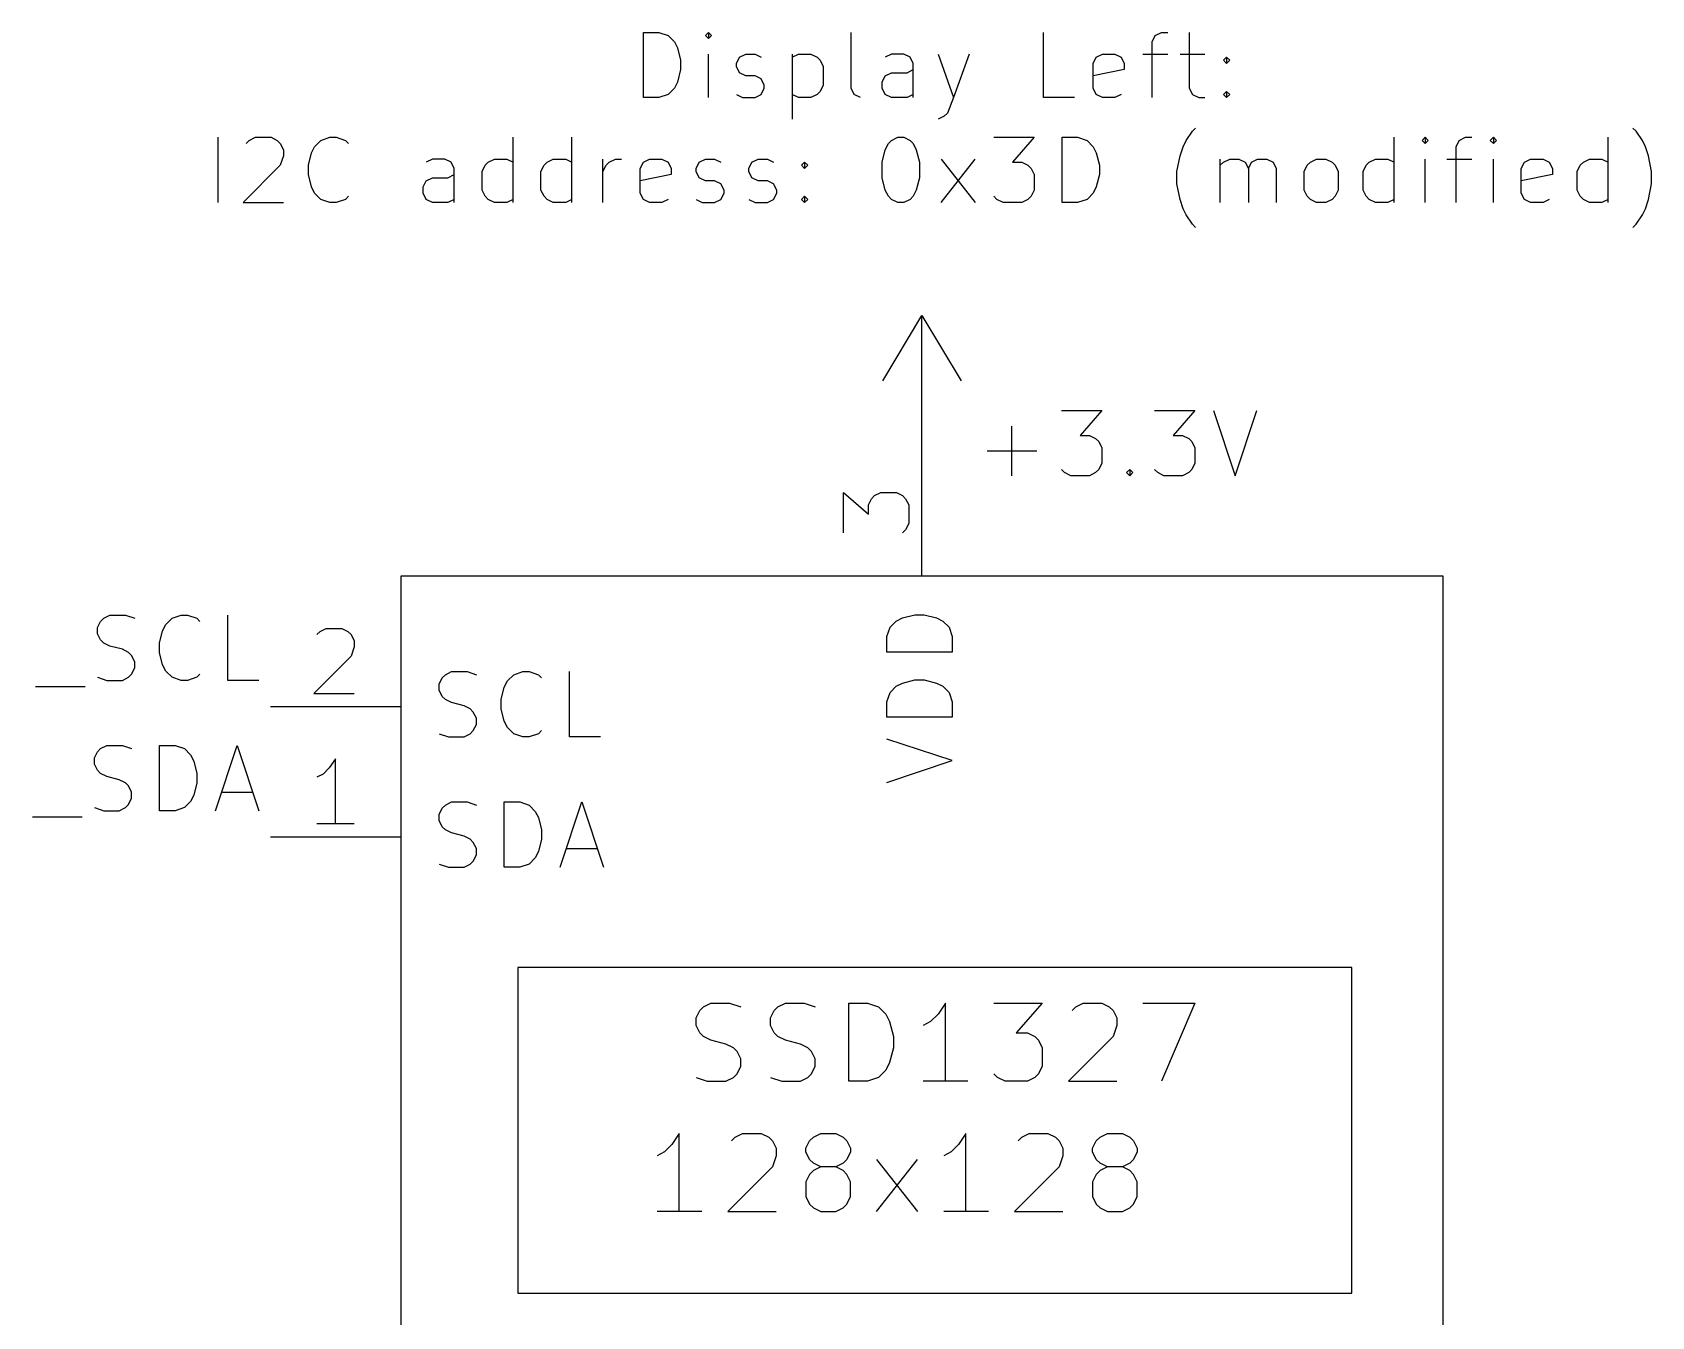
# Model space of a CAD drawing. Extents: x 0.4 to 11.3, y -7.9 to -0.4.
# Drawn here: x 4.017 to 5.26, y -7.068 to -6.083 of the extents above; entities that cross this region are included whole.
import ezdxf

# ---------------------------------------------------------------- set-up
doc = ezdxf.new("R2010")
doc.units = 0
doc.header["$MEASUREMENT"] = 0
for name, color, linetype in [('BLUE3', 171, 'CONTINUOUS'), ('CYAN2', 4, 'CONTINUOUS'), ('GRAY1', 251, 'CONTINUOUS'), ('LYELLOW', 51, 'CONTINUOUS'), ('RED2', 1, 'CONTINUOUS'), ('RED3', 11, 'CONTINUOUS')]:
    doc.layers.add(name, color=color, linetype=linetype)

msp = doc.modelspace()

# ---------------------------------------------------------------- linework, layer by layer
at = {"layer": 'BLUE3', "linetype": 'CONTINUOUS'}
for p, q in [((4.4862, -6.1327), (4.4862, -6.0827)), ((4.4862, -6.0827), (4.4981, -6.0827)), ((4.4981, -6.0827), (4.5052, -6.0851)), ((4.5052, -6.0851), (4.51, -6.0899)), ((4.5362, -6.0827), (4.5338, -6.0851)), ((4.5338, -6.0851), (4.5362, -6.0875)), ((4.5386, -6.0851), (4.5362, -6.0827)), ((4.5362, -6.0827), (4.5362, -6.0875)), ((4.5362, -6.0875), (4.5386, -6.0851)), ((4.6457, -6.1256), (4.6457, -6.0827)), ((4.7933, -6.1327), (4.7933, -6.0827)), ((4.8767, -6.0899), (4.879, -6.0851)), ((4.879, -6.0851), (4.8838, -6.0827)), ((4.8838, -6.0827), (4.8886, -6.0827)), ((4.9052, -6.0827), (4.9052, -6.1256)), ((4.51, -6.0899), (4.5124, -6.0946)), ((4.5124, -6.0946), (4.5148, -6.1041)), ((4.5362, -6.1327), (4.5362, -6.0994)), ((4.56, -6.1018), (4.5648, -6.0994)), ((4.5648, -6.0994), (4.5719, -6.0994)), ((4.5719, -6.0994), (4.5767, -6.1018)), ((4.6005, -6.0994), (4.6005, -6.1494)), ((4.6005, -6.1018), (4.6052, -6.0994)), ((4.6052, -6.0994), (4.6148, -6.0994)), ((4.6148, -6.0994), (4.6195, -6.1018)), ((4.6767, -6.0994), (4.6719, -6.1018)), ((4.6862, -6.0994), (4.6767, -6.0994)), ((4.6909, -6.1018), (4.6862, -6.0994)), ((4.7124, -6.0994), (4.7243, -6.1327)), ((4.7362, -6.0994), (4.7243, -6.1327)), ((4.8338, -6.1018), (4.8386, -6.0994)), ((4.8386, -6.0994), (4.8481, -6.0994)), ((4.8481, -6.0994), (4.8529, -6.1018)), ((4.8695, -6.0994), (4.8886, -6.0994)), ((4.8767, -6.1327), (4.8767, -6.0899)), ((4.8981, -6.0994), (4.9171, -6.0994)), ((4.5148, -6.1113), (4.5124, -6.1208)), ((4.5148, -6.1041), (4.5148, -6.1113)), ((4.5576, -6.1065), (4.56, -6.1018)), ((4.5576, -6.1089), (4.5576, -6.1065)), ((4.56, -6.1137), (4.5576, -6.1089)), ((4.5648, -6.116), (4.56, -6.1137)), ((4.6195, -6.1018), (4.6219, -6.1041)), ((4.6219, -6.1041), (4.6243, -6.1089)), ((4.6243, -6.1089), (4.6243, -6.1232)), ((4.6719, -6.116), (4.6767, -6.1137)), ((4.6767, -6.1137), (4.6886, -6.1137)), ((4.6886, -6.1137), (4.6933, -6.1113)), ((4.6933, -6.1065), (4.6909, -6.1018)), ((4.6933, -6.1327), (4.6933, -6.1065)), ((4.8314, -6.1065), (4.8338, -6.1018)), ((4.8314, -6.1256), (4.8314, -6.1065)), ((4.8552, -6.1113), (4.8314, -6.116)), ((4.8529, -6.1018), (4.8552, -6.1065)), ((4.8552, -6.1065), (4.8552, -6.1113)), ((4.9314, -6.1041), (4.9338, -6.1018)), ((4.9338, -6.1065), (4.9314, -6.1041)), ((4.9338, -6.1018), (4.9362, -6.1041)), ((4.9338, -6.1018), (4.9338, -6.1065)), ((4.9362, -6.1041), (4.9338, -6.1065)), ((4.51, -6.1256), (4.5052, -6.1303)), ((4.5124, -6.1208), (4.51, -6.1256)), ((4.5719, -6.116), (4.5648, -6.116)), ((4.5767, -6.1184), (4.5719, -6.116)), ((4.579, -6.1232), (4.5767, -6.1184)), ((4.5767, -6.1303), (4.579, -6.1256)), ((4.579, -6.1256), (4.579, -6.1232)), ((4.6243, -6.1232), (4.6219, -6.128)), ((4.6481, -6.1303), (4.6457, -6.1256)), ((4.6695, -6.1208), (4.6719, -6.116)), ((4.6695, -6.1256), (4.6695, -6.1208)), ((4.6719, -6.1303), (4.6695, -6.1256)), ((4.8338, -6.1303), (4.8314, -6.1256)), ((4.9052, -6.1256), (4.9076, -6.1303)), ((4.4981, -6.1327), (4.4862, -6.1327)), ((4.5052, -6.1303), (4.4981, -6.1327)), ((4.5576, -6.1303), (4.5624, -6.1327)), ((4.5624, -6.1327), (4.5719, -6.1327)), ((4.5719, -6.1327), (4.5767, -6.1303)), ((4.6052, -6.1327), (4.6005, -6.1303)), ((4.6148, -6.1327), (4.6052, -6.1327)), ((4.6195, -6.1303), (4.6148, -6.1327)), ((4.6219, -6.128), (4.6195, -6.1303)), ((4.6529, -6.1327), (4.6481, -6.1303)), ((4.6767, -6.1327), (4.6719, -6.1303)), ((4.6886, -6.1327), (4.6767, -6.1327)), ((4.6933, -6.1303), (4.6886, -6.1327)), ((4.7243, -6.1327), (4.7195, -6.1446)), ((4.8171, -6.1327), (4.7933, -6.1327)), ((4.8386, -6.1327), (4.8338, -6.1303)), ((4.8481, -6.1327), (4.8386, -6.1327)), ((4.8529, -6.1303), (4.8481, -6.1327)), ((4.9076, -6.1303), (4.9124, -6.1327)), ((4.9124, -6.1327), (4.9171, -6.1327)), ((4.9314, -6.1303), (4.9338, -6.128)), ((4.9338, -6.1327), (4.9314, -6.1303)), ((4.9338, -6.128), (4.9362, -6.1303)), ((4.9338, -6.128), (4.9338, -6.1327)), ((4.9362, -6.1303), (4.9338, -6.1327)), ((4.7171, -6.147), (4.7124, -6.1494)), ((4.7195, -6.1446), (4.7171, -6.147)), ((4.16, -6.2132), (4.16, -6.1632)), ((4.1838, -6.1656), (4.1886, -6.1632)), ((4.1886, -6.1632), (4.2005, -6.1632)), ((4.2005, -6.1632), (4.2052, -6.1656)), ((4.2386, -6.1656), (4.2457, -6.1632)), ((4.2457, -6.1632), (4.2505, -6.1632)), ((4.2505, -6.1632), (4.2576, -6.1656)), ((4.3862, -6.2132), (4.3862, -6.1632)), ((4.4314, -6.2132), (4.4314, -6.1632)), ((4.6767, -6.1656), (4.6814, -6.1632)), ((4.6814, -6.1632), (4.6862, -6.1632)), ((4.6862, -6.1632), (4.6909, -6.1656)), ((4.7552, -6.1632), (4.7862, -6.1632)), ((4.7862, -6.1632), (4.7695, -6.1823)), ((4.8076, -6.2132), (4.8076, -6.1632)), ((4.8076, -6.1632), (4.8195, -6.1632)), ((4.8195, -6.1632), (4.8267, -6.1656)), ((4.9029, -6.1656), (4.9076, -6.1584)), ((4.9076, -6.1584), (4.91, -6.1561)), ((5.0624, -6.2132), (5.0624, -6.1632)), ((5.0862, -6.1632), (5.0838, -6.1656)), ((5.0886, -6.1656), (5.0862, -6.1632)), ((5.0862, -6.1632), (5.0862, -6.168)), ((5.1124, -6.1656), (5.1171, -6.1632)), ((5.1171, -6.1632), (5.1219, -6.1632)), ((5.1386, -6.1632), (5.1362, -6.1656)), ((5.1409, -6.1656), (5.1386, -6.1632)), ((5.1386, -6.1632), (5.1386, -6.168)), ((5.2267, -6.2132), (5.2267, -6.1632)), ((5.2481, -6.1584), (5.2457, -6.1561)), ((5.2529, -6.1656), (5.2481, -6.1584)), ((4.1814, -6.168), (4.1838, -6.1656)), ((4.2052, -6.1656), (4.2076, -6.168)), ((4.2076, -6.168), (4.21, -6.1727)), ((4.21, -6.1727), (4.21, -6.1775)), ((4.2291, -6.1846), (4.2314, -6.1751)), ((4.2314, -6.1751), (4.2338, -6.1704)), ((4.2338, -6.1704), (4.2386, -6.1656)), ((4.2576, -6.1656), (4.26, -6.168)), ((4.6695, -6.1823), (4.6719, -6.1727)), ((4.6719, -6.1727), (4.6743, -6.168)), ((4.6743, -6.168), (4.6767, -6.1656)), ((4.6909, -6.1656), (4.6933, -6.168)), ((4.6933, -6.168), (4.6957, -6.1727)), ((4.6957, -6.1727), (4.6981, -6.1823)), ((4.8267, -6.1656), (4.8314, -6.1704)), ((4.8314, -6.1704), (4.8338, -6.1751)), ((4.8338, -6.1751), (4.8362, -6.1846)), ((4.8981, -6.1775), (4.9005, -6.1704)), ((4.9005, -6.1704), (4.9029, -6.1656)), ((5.0838, -6.1656), (5.0862, -6.168)), ((5.0862, -6.168), (5.0886, -6.1656)), ((5.11, -6.1704), (5.1124, -6.1656)), ((5.11, -6.2132), (5.11, -6.1704)), ((5.1362, -6.1656), (5.1386, -6.168)), ((5.1386, -6.168), (5.1409, -6.1656)), ((5.2552, -6.1704), (5.2529, -6.1656)), ((5.2576, -6.1775), (5.2552, -6.1704)), ((4.2076, -6.1846), (4.1791, -6.2132)), ((4.21, -6.1775), (4.2076, -6.1846)), ((4.2291, -6.1918), (4.2291, -6.1846)), ((4.3243, -6.1799), (4.3195, -6.1823)), ((4.3338, -6.1799), (4.3243, -6.1799)), ((4.3386, -6.1823), (4.3338, -6.1799)), ((4.341, -6.187), (4.3386, -6.1823)), ((4.341, -6.2132), (4.341, -6.187)), ((4.3624, -6.1894), (4.3648, -6.1846)), ((4.3648, -6.1846), (4.3671, -6.1823)), ((4.3671, -6.1823), (4.3719, -6.1799)), ((4.3719, -6.1799), (4.3814, -6.1799)), ((4.3814, -6.1799), (4.3862, -6.1823)), ((4.4076, -6.1894), (4.41, -6.1846)), ((4.41, -6.1846), (4.4124, -6.1823)), ((4.4124, -6.1823), (4.4171, -6.1799)), ((4.4171, -6.1799), (4.4267, -6.1799)), ((4.4267, -6.1799), (4.4314, -6.1823)), ((4.4552, -6.2132), (4.4552, -6.1799)), ((4.4552, -6.1894), (4.4576, -6.1846)), ((4.4576, -6.1846), (4.46, -6.1823)), ((4.46, -6.1823), (4.4648, -6.1799)), ((4.4648, -6.1799), (4.4695, -6.1799)), ((4.4838, -6.187), (4.4862, -6.1823)), ((4.4838, -6.2061), (4.4838, -6.187)), ((4.4862, -6.1823), (4.4909, -6.1799)), ((4.4909, -6.1799), (4.5005, -6.1799)), ((4.5005, -6.1799), (4.5052, -6.1823)), ((4.5052, -6.1823), (4.5076, -6.187)), ((4.5076, -6.187), (4.5076, -6.1918)), ((4.5267, -6.187), (4.529, -6.1823)), ((4.5267, -6.1894), (4.5267, -6.187)), ((4.529, -6.1823), (4.5338, -6.1799)), ((4.5338, -6.1799), (4.5409, -6.1799)), ((4.5409, -6.1799), (4.5457, -6.1823)), ((4.5671, -6.187), (4.5695, -6.1823)), ((4.5671, -6.1894), (4.5671, -6.187)), ((4.5695, -6.1823), (4.5743, -6.1799)), ((4.5743, -6.1799), (4.5814, -6.1799)), ((4.5814, -6.1799), (4.5862, -6.1823)), ((4.6076, -6.1846), (4.61, -6.1823)), ((4.61, -6.187), (4.6076, -6.1846)), ((4.61, -6.1823), (4.6124, -6.1846)), ((4.61, -6.1823), (4.61, -6.187)), ((4.6124, -6.1846), (4.61, -6.187)), ((4.6695, -6.1942), (4.6695, -6.1823)), ((4.6981, -6.1823), (4.6981, -6.1942)), ((4.7148, -6.2132), (4.7409, -6.1799)), ((4.7148, -6.1799), (4.7409, -6.2132)), ((4.7695, -6.1823), (4.7767, -6.1823)), ((4.7767, -6.1823), (4.7814, -6.1846)), ((4.7814, -6.1846), (4.7838, -6.187)), ((4.7838, -6.187), (4.7862, -6.1918)), ((4.8362, -6.1846), (4.8362, -6.1918)), ((4.8957, -6.1894), (4.8981, -6.1775)), ((4.929, -6.2132), (4.929, -6.1799)), ((4.929, -6.1846), (4.9314, -6.1823)), ((4.9314, -6.1823), (4.9362, -6.1799)), ((4.9362, -6.1799), (4.9433, -6.1799)), ((4.9433, -6.1799), (4.9481, -6.1823)), ((4.9481, -6.1823), (4.9505, -6.187)), ((4.9505, -6.187), (4.9529, -6.1823)), ((4.9505, -6.187), (4.9505, -6.2132)), ((4.9529, -6.1823), (4.9576, -6.1799)), ((4.9576, -6.1799), (4.9648, -6.1799)), ((4.9648, -6.1799), (4.9695, -6.1823)), ((4.9695, -6.1823), (4.9719, -6.187)), ((4.9719, -6.187), (4.9719, -6.2132)), ((4.9933, -6.1894), (4.9957, -6.1846)), ((4.9957, -6.1846), (4.9981, -6.1823)), ((4.9981, -6.1823), (5.0029, -6.1799)), ((5.0029, -6.1799), (5.01, -6.1799)), ((5.01, -6.1799), (5.0148, -6.1823)), ((5.0148, -6.1823), (5.0171, -6.1846)), ((5.0171, -6.1846), (5.0195, -6.1894)), ((5.0386, -6.1894), (5.0409, -6.1846)), ((5.0409, -6.1846), (5.0433, -6.1823)), ((5.0433, -6.1823), (5.0481, -6.1799)), ((5.0481, -6.1799), (5.0576, -6.1799)), ((5.0576, -6.1799), (5.0624, -6.1823)), ((5.0862, -6.2132), (5.0862, -6.1799)), ((5.1029, -6.1799), (5.1219, -6.1799)), ((5.1386, -6.2132), (5.1386, -6.1799)), ((5.16, -6.187), (5.1624, -6.1823)), ((5.16, -6.2061), (5.16, -6.187)), ((5.1624, -6.1823), (5.1671, -6.1799)), ((5.1671, -6.1799), (5.1767, -6.1799)), ((5.1767, -6.1799), (5.1814, -6.1823)), ((5.1814, -6.1823), (5.1838, -6.187)), ((5.1838, -6.187), (5.1838, -6.1918)), ((5.2029, -6.1894), (5.2052, -6.1846)), ((5.2052, -6.1846), (5.2076, -6.1823)), ((5.2076, -6.1823), (5.2124, -6.1799)), ((5.2124, -6.1799), (5.2219, -6.1799)), ((5.2219, -6.1799), (5.2267, -6.1823)), ((5.26, -6.1894), (5.2576, -6.1775)), ((4.2314, -6.2013), (4.2291, -6.1918)), ((4.3171, -6.2013), (4.3195, -6.1965)), ((4.3195, -6.1965), (4.3243, -6.1942)), ((4.3243, -6.1942), (4.3362, -6.1942)), ((4.3362, -6.1942), (4.341, -6.1918)), ((4.3624, -6.2037), (4.3624, -6.1894)), ((4.4076, -6.2037), (4.4076, -6.1894)), ((4.5076, -6.1918), (4.4838, -6.1965)), ((4.529, -6.1942), (4.5267, -6.1894)), ((4.5338, -6.1965), (4.529, -6.1942)), ((4.5409, -6.1965), (4.5338, -6.1965)), ((4.5457, -6.1989), (4.5409, -6.1965)), ((4.5481, -6.2037), (4.5457, -6.1989)), ((4.5695, -6.1942), (4.5671, -6.1894)), ((4.5743, -6.1965), (4.5695, -6.1942)), ((4.5814, -6.1965), (4.5743, -6.1965)), ((4.5862, -6.1989), (4.5814, -6.1965)), ((4.5886, -6.2037), (4.5862, -6.1989)), ((4.6719, -6.2037), (4.6695, -6.1942)), ((4.6981, -6.1942), (4.6957, -6.2037)), ((4.7862, -6.1918), (4.7862, -6.2037)), ((4.8362, -6.1918), (4.8338, -6.2013)), ((4.8957, -6.1989), (4.8957, -6.1894)), ((4.8981, -6.2108), (4.8957, -6.1989)), ((4.9933, -6.2037), (4.9933, -6.1894)), ((5.0195, -6.1894), (5.0195, -6.2037)), ((5.0386, -6.2037), (5.0386, -6.1894)), ((5.1838, -6.1918), (5.16, -6.1965)), ((5.2029, -6.2037), (5.2029, -6.1894)), ((5.2576, -6.2108), (5.26, -6.1989)), ((5.26, -6.1989), (5.26, -6.1894)), ((4.1791, -6.2132), (4.21, -6.2132)), ((4.2338, -6.2061), (4.2314, -6.2013)), ((4.2386, -6.2108), (4.2338, -6.2061)), ((4.2457, -6.2132), (4.2386, -6.2108)), ((4.2505, -6.2132), (4.2457, -6.2132)), ((4.2576, -6.2108), (4.2505, -6.2132)), ((4.26, -6.2084), (4.2576, -6.2108)), ((4.3171, -6.2061), (4.3171, -6.2013)), ((4.3195, -6.2108), (4.3171, -6.2061)), ((4.3243, -6.2132), (4.3195, -6.2108)), ((4.3362, -6.2132), (4.3243, -6.2132)), ((4.341, -6.2108), (4.3362, -6.2132)), ((4.3648, -6.2084), (4.3624, -6.2037)), ((4.3671, -6.2108), (4.3648, -6.2084)), ((4.3719, -6.2132), (4.3671, -6.2108)), ((4.3814, -6.2132), (4.3719, -6.2132)), ((4.3862, -6.2108), (4.3814, -6.2132)), ((4.41, -6.2084), (4.4076, -6.2037)), ((4.4124, -6.2108), (4.41, -6.2084)), ((4.4171, -6.2132), (4.4124, -6.2108)), ((4.4267, -6.2132), (4.4171, -6.2132)), ((4.4314, -6.2108), (4.4267, -6.2132)), ((4.4862, -6.2108), (4.4838, -6.2061)), ((4.4909, -6.2132), (4.4862, -6.2108)), ((4.5005, -6.2132), (4.4909, -6.2132)), ((4.5052, -6.2108), (4.5005, -6.2132)), ((4.5267, -6.2108), (4.5314, -6.2132)), ((4.5314, -6.2132), (4.5409, -6.2132)), ((4.5409, -6.2132), (4.5457, -6.2108)), ((4.5457, -6.2108), (4.5481, -6.2061)), ((4.5481, -6.2061), (4.5481, -6.2037)), ((4.5671, -6.2108), (4.5719, -6.2132)), ((4.5719, -6.2132), (4.5814, -6.2132)), ((4.5814, -6.2132), (4.5862, -6.2108)), ((4.5862, -6.2108), (4.5886, -6.2061)), ((4.5886, -6.2061), (4.5886, -6.2037)), ((4.6076, -6.2108), (4.61, -6.2084)), ((4.61, -6.2132), (4.6076, -6.2108)), ((4.61, -6.2084), (4.6124, -6.2108)), ((4.61, -6.2084), (4.61, -6.2132)), ((4.6124, -6.2108), (4.61, -6.2132)), ((4.6743, -6.2084), (4.6719, -6.2037)), ((4.6767, -6.2108), (4.6743, -6.2084)), ((4.6814, -6.2132), (4.6767, -6.2108)), ((4.6862, -6.2132), (4.6814, -6.2132)), ((4.6909, -6.2108), (4.6862, -6.2132)), ((4.6933, -6.2084), (4.6909, -6.2108)), ((4.6957, -6.2037), (4.6933, -6.2084)), ((4.7576, -6.2108), (4.7552, -6.2084)), ((4.7624, -6.2132), (4.7576, -6.2108)), ((4.7767, -6.2132), (4.7624, -6.2132)), ((4.7814, -6.2108), (4.7767, -6.2132)), ((4.7838, -6.2084), (4.7814, -6.2108)), ((4.7862, -6.2037), (4.7838, -6.2084)), ((4.8195, -6.2132), (4.8076, -6.2132)), ((4.8267, -6.2108), (4.8195, -6.2132)), ((4.8314, -6.2061), (4.8267, -6.2108)), ((4.8338, -6.2013), (4.8314, -6.2061)), ((4.9005, -6.218), (4.8981, -6.2108)), ((4.9957, -6.2084), (4.9933, -6.2037)), ((4.9981, -6.2108), (4.9957, -6.2084)), ((5.0029, -6.2132), (4.9981, -6.2108)), ((5.01, -6.2132), (5.0029, -6.2132)), ((5.0148, -6.2108), (5.01, -6.2132)), ((5.0171, -6.2084), (5.0148, -6.2108)), ((5.0195, -6.2037), (5.0171, -6.2084)), ((5.0409, -6.2084), (5.0386, -6.2037)), ((5.0433, -6.2108), (5.0409, -6.2084)), ((5.0481, -6.2132), (5.0433, -6.2108)), ((5.0576, -6.2132), (5.0481, -6.2132)), ((5.0624, -6.2108), (5.0576, -6.2132)), ((5.1624, -6.2108), (5.16, -6.2061)), ((5.1671, -6.2132), (5.1624, -6.2108)), ((5.1767, -6.2132), (5.1671, -6.2132)), ((5.1814, -6.2108), (5.1767, -6.2132)), ((5.2052, -6.2084), (5.2029, -6.2037)), ((5.2076, -6.2108), (5.2052, -6.2084)), ((5.2124, -6.2132), (5.2076, -6.2108)), ((5.2219, -6.2132), (5.2124, -6.2132)), ((5.2267, -6.2108), (5.2219, -6.2132)), ((5.2552, -6.218), (5.2576, -6.2108)), ((4.9029, -6.2227), (4.9005, -6.218)), ((4.9076, -6.2299), (4.9029, -6.2227)), ((5.2481, -6.2299), (5.2529, -6.2227)), ((5.2529, -6.2227), (5.2552, -6.218)), ((4.91, -6.2323), (4.9076, -6.2299)), ((5.2457, -6.2323), (5.2481, -6.2299))]:
    msp.add_line(p, q, dxfattribs=at)
at = {"layer": 'CYAN2', "linetype": 'CONTINUOUS'}
for p, q in [((4.8071, -6.3728), (4.8381, -6.3728)), ((4.8071, -6.3728), (4.8381, -6.3728)), ((4.8381, -6.3728), (4.8214, -6.3919)), ((4.8381, -6.3728), (4.8214, -6.3919)), ((4.8786, -6.3728), (4.9095, -6.3728)), ((4.8786, -6.3728), (4.9095, -6.3728)), ((4.9095, -6.3728), (4.8929, -6.3919)), ((4.9095, -6.3728), (4.8929, -6.3919)), ((4.9238, -6.3728), (4.9405, -6.4228)), ((4.9238, -6.3728), (4.9405, -6.4228)), ((4.9405, -6.4228), (4.9571, -6.3728)), ((4.9405, -6.4228), (4.9571, -6.3728)), ((4.769, -6.4228), (4.769, -6.3847)), ((4.769, -6.4228), (4.769, -6.3847)), ((4.8214, -6.3919), (4.8286, -6.3919)), ((4.8214, -6.3919), (4.8286, -6.3919)), ((4.8286, -6.3919), (4.8333, -6.3942)), ((4.8286, -6.3919), (4.8333, -6.3942)), ((4.8333, -6.3942), (4.8357, -6.3966)), ((4.8333, -6.3942), (4.8357, -6.3966)), ((4.8357, -6.3966), (4.8381, -6.4014)), ((4.8357, -6.3966), (4.8381, -6.4014)), ((4.8929, -6.3919), (4.9, -6.3919)), ((4.8929, -6.3919), (4.9, -6.3919)), ((4.9, -6.3919), (4.9048, -6.3942)), ((4.9, -6.3919), (4.9048, -6.3942)), ((4.9048, -6.3942), (4.9071, -6.3966)), ((4.9048, -6.3942), (4.9071, -6.3966)), ((4.9071, -6.3966), (4.9095, -6.4014)), ((4.9071, -6.3966), (4.9095, -6.4014)), ((4.75, -6.4038), (4.7881, -6.4038)), ((4.75, -6.4038), (4.7881, -6.4038)), ((4.8381, -6.4014), (4.8381, -6.4133)), ((4.8381, -6.4014), (4.8381, -6.4133)), ((4.9095, -6.4014), (4.9095, -6.4133)), ((4.9095, -6.4014), (4.9095, -6.4133)), ((4.8095, -6.4204), (4.8071, -6.418)), ((4.8095, -6.4204), (4.8071, -6.418)), ((4.8143, -6.4228), (4.8095, -6.4204)), ((4.8143, -6.4228), (4.8095, -6.4204)), ((4.8286, -6.4228), (4.8143, -6.4228)), ((4.8286, -6.4228), (4.8143, -6.4228)), ((4.8333, -6.4204), (4.8286, -6.4228)), ((4.8333, -6.4204), (4.8286, -6.4228)), ((4.8357, -6.418), (4.8333, -6.4204)), ((4.8357, -6.418), (4.8333, -6.4204)), ((4.8381, -6.4133), (4.8357, -6.418)), ((4.8381, -6.4133), (4.8357, -6.418)), ((4.8571, -6.4204), (4.8595, -6.418)), ((4.8571, -6.4204), (4.8595, -6.418)), ((4.8595, -6.4228), (4.8571, -6.4204)), ((4.8595, -6.4228), (4.8571, -6.4204)), ((4.8595, -6.418), (4.8619, -6.4204)), ((4.8595, -6.418), (4.8595, -6.4228)), ((4.8595, -6.418), (4.8619, -6.4204)), ((4.8595, -6.418), (4.8595, -6.4228)), ((4.8619, -6.4204), (4.8595, -6.4228)), ((4.8619, -6.4204), (4.8595, -6.4228)), ((4.881, -6.4204), (4.8786, -6.418)), ((4.881, -6.4204), (4.8786, -6.418)), ((4.8857, -6.4228), (4.881, -6.4204)), ((4.8857, -6.4228), (4.881, -6.4204)), ((4.9, -6.4228), (4.8857, -6.4228)), ((4.9, -6.4228), (4.8857, -6.4228)), ((4.9048, -6.4204), (4.9, -6.4228)), ((4.9048, -6.4204), (4.9, -6.4228)), ((4.9071, -6.418), (4.9048, -6.4204)), ((4.9071, -6.418), (4.9048, -6.4204)), ((4.9095, -6.4133), (4.9071, -6.418)), ((4.9095, -6.4133), (4.9071, -6.418)), ((4.6755, -6.539), (4.6803, -6.5343)), ((4.6755, -6.539), (4.6803, -6.5343)), ((4.6803, -6.5343), (4.685, -6.5319)), ((4.6803, -6.5343), (4.685, -6.5319)), ((4.685, -6.5319), (4.6946, -6.5295)), ((4.685, -6.5319), (4.6946, -6.5295)), ((4.6946, -6.5295), (4.7017, -6.5295)), ((4.6946, -6.5295), (4.7017, -6.5295)), ((4.7017, -6.5295), (4.7112, -6.5319)), ((4.7017, -6.5295), (4.7112, -6.5319)), ((4.7112, -6.5319), (4.716, -6.5343)), ((4.7112, -6.5319), (4.716, -6.5343)), ((4.716, -6.5343), (4.7208, -6.539)), ((4.716, -6.5343), (4.7208, -6.539)), ((4.6731, -6.5462), (4.6755, -6.539)), ((4.6731, -6.5462), (4.6755, -6.539)), ((4.6731, -6.5581), (4.6731, -6.5462)), ((4.6731, -6.5581), (4.6731, -6.5462)), ((4.7208, -6.539), (4.7231, -6.5462)), ((4.7208, -6.539), (4.7231, -6.5462)), ((4.7231, -6.5462), (4.7231, -6.5581)), ((4.7231, -6.5462), (4.7231, -6.5581)), ((4.7231, -6.5581), (4.6731, -6.5581)), ((4.7231, -6.5581), (4.6731, -6.5581)), ((4.3343, -6.5755), (4.339, -6.5731)), ((4.3343, -6.5755), (4.339, -6.5731)), ((4.339, -6.5731), (4.3509, -6.5731)), ((4.339, -6.5731), (4.3509, -6.5731)), ((4.3509, -6.5731), (4.3581, -6.5755)), ((4.3509, -6.5731), (4.3581, -6.5755)), ((4.3867, -6.5755), (4.3938, -6.5731)), ((4.3867, -6.5755), (4.3938, -6.5731)), ((4.3938, -6.5731), (4.3986, -6.5731)), ((4.3938, -6.5731), (4.3986, -6.5731)), ((4.3986, -6.5731), (4.4057, -6.5755)), ((4.3986, -6.5731), (4.4057, -6.5755)), ((4.4295, -6.6231), (4.4295, -6.5731)), ((4.4295, -6.6231), (4.4295, -6.5731)), ((4.3295, -6.5827), (4.3319, -6.5779)), ((4.3295, -6.5827), (4.3319, -6.5779)), ((4.3295, -6.5874), (4.3295, -6.5827)), ((4.3295, -6.5874), (4.3295, -6.5827)), ((4.3319, -6.5779), (4.3343, -6.5755)), ((4.3319, -6.5779), (4.3343, -6.5755)), ((4.3771, -6.5946), (4.3795, -6.585)), ((4.3771, -6.5946), (4.3795, -6.585)), ((4.3795, -6.585), (4.3819, -6.5803)), ((4.3795, -6.585), (4.3819, -6.5803)), ((4.3819, -6.5803), (4.3867, -6.5755)), ((4.3819, -6.5803), (4.3867, -6.5755)), ((4.4057, -6.5755), (4.4081, -6.5779)), ((4.4057, -6.5755), (4.4081, -6.5779)), ((4.6755, -6.589), (4.6803, -6.5843)), ((4.6755, -6.589), (4.6803, -6.5843)), ((4.6803, -6.5843), (4.685, -6.5819)), ((4.6803, -6.5843), (4.685, -6.5819)), ((4.685, -6.5819), (4.6946, -6.5795)), ((4.685, -6.5819), (4.6946, -6.5795)), ((4.6946, -6.5795), (4.7017, -6.5795)), ((4.6946, -6.5795), (4.7017, -6.5795)), ((4.7017, -6.5795), (4.7112, -6.5819)), ((4.7017, -6.5795), (4.7112, -6.5819)), ((4.7112, -6.5819), (4.716, -6.5843)), ((4.7112, -6.5819), (4.716, -6.5843)), ((4.716, -6.5843), (4.7208, -6.589)), ((4.716, -6.5843), (4.7208, -6.589)), ((4.3319, -6.5922), (4.3295, -6.5874)), ((4.3319, -6.5922), (4.3295, -6.5874)), ((4.3343, -6.5946), (4.3319, -6.5922)), ((4.3343, -6.5946), (4.3319, -6.5922)), ((4.339, -6.5969), (4.3343, -6.5946)), ((4.339, -6.5969), (4.3343, -6.5946)), ((4.3486, -6.5993), (4.339, -6.5969)), ((4.3486, -6.5993), (4.339, -6.5969)), ((4.3771, -6.6017), (4.3771, -6.5946)), ((4.3771, -6.6017), (4.3771, -6.5946)), ((4.6731, -6.5962), (4.6755, -6.589)), ((4.6731, -6.5962), (4.6755, -6.589)), ((4.6731, -6.6081), (4.6731, -6.5962)), ((4.6731, -6.6081), (4.6731, -6.5962)), ((4.7208, -6.589), (4.7231, -6.5962)), ((4.7208, -6.589), (4.7231, -6.5962)), ((4.7231, -6.5962), (4.7231, -6.6081)), ((4.7231, -6.5962), (4.7231, -6.6081)), ((4.3533, -6.6017), (4.3486, -6.5993)), ((4.3533, -6.6017), (4.3486, -6.5993)), ((4.3557, -6.6041), (4.3533, -6.6017)), ((4.3557, -6.6041), (4.3533, -6.6017)), ((4.3581, -6.6088), (4.3557, -6.6041)), ((4.3581, -6.6088), (4.3557, -6.6041)), ((4.3581, -6.6136), (4.3581, -6.6088)), ((4.3581, -6.6136), (4.3581, -6.6088)), ((4.3795, -6.6112), (4.3771, -6.6017)), ((4.3795, -6.6112), (4.3771, -6.6017)), ((4.7231, -6.6081), (4.6731, -6.6081)), ((4.7231, -6.6081), (4.6731, -6.6081)), ((4.3295, -6.6208), (4.3367, -6.6231)), ((4.3295, -6.6208), (4.3367, -6.6231)), ((4.3367, -6.6231), (4.3486, -6.6231)), ((4.3367, -6.6231), (4.3486, -6.6231)), ((4.3486, -6.6231), (4.3533, -6.6208)), ((4.3486, -6.6231), (4.3533, -6.6208)), ((4.3533, -6.6208), (4.3557, -6.6184)), ((4.3533, -6.6208), (4.3557, -6.6184)), ((4.3557, -6.6184), (4.3581, -6.6136)), ((4.3557, -6.6184), (4.3581, -6.6136)), ((4.3819, -6.616), (4.3795, -6.6112)), ((4.3819, -6.616), (4.3795, -6.6112)), ((4.3867, -6.6208), (4.3819, -6.616)), ((4.3867, -6.6208), (4.3819, -6.616)), ((4.3938, -6.6231), (4.3867, -6.6208)), ((4.3938, -6.6231), (4.3867, -6.6208)), ((4.3986, -6.6231), (4.3938, -6.6231)), ((4.3986, -6.6231), (4.3938, -6.6231)), ((4.4057, -6.6208), (4.3986, -6.6231)), ((4.4057, -6.6208), (4.3986, -6.6231)), ((4.4081, -6.6184), (4.4057, -6.6208)), ((4.4081, -6.6184), (4.4057, -6.6208)), ((4.4533, -6.6231), (4.4295, -6.6231)), ((4.4533, -6.6231), (4.4295, -6.6231)), ((4.7231, -6.6414), (4.6731, -6.6248)), ((4.7231, -6.6414), (4.6731, -6.6248)), ((4.6731, -6.6581), (4.7231, -6.6414)), ((4.6731, -6.6581), (4.7231, -6.6414)), ((4.3343, -6.6755), (4.339, -6.6731)), ((4.3343, -6.6755), (4.339, -6.6731)), ((4.339, -6.6731), (4.3509, -6.6731)), ((4.339, -6.6731), (4.3509, -6.6731)), ((4.3509, -6.6731), (4.3581, -6.6755)), ((4.3509, -6.6731), (4.3581, -6.6755)), ((4.3795, -6.7231), (4.3795, -6.6731)), ((4.3795, -6.6731), (4.3914, -6.6731)), ((4.3795, -6.7231), (4.3795, -6.6731)), ((4.3795, -6.6731), (4.3914, -6.6731)), ((4.3914, -6.6731), (4.3986, -6.6755)), ((4.3914, -6.6731), (4.3986, -6.6755)), ((4.4224, -6.7231), (4.439, -6.6731)), ((4.4224, -6.7231), (4.439, -6.6731)), ((4.439, -6.6731), (4.4557, -6.7231)), ((4.439, -6.6731), (4.4557, -6.7231)), ((4.3295, -6.6827), (4.3319, -6.6779)), ((4.3295, -6.6827), (4.3319, -6.6779)), ((4.3295, -6.6874), (4.3295, -6.6827)), ((4.3295, -6.6874), (4.3295, -6.6827)), ((4.3319, -6.6779), (4.3343, -6.6755)), ((4.3319, -6.6779), (4.3343, -6.6755)), ((4.3986, -6.6755), (4.4033, -6.6803)), ((4.3986, -6.6755), (4.4033, -6.6803)), ((4.4033, -6.6803), (4.4057, -6.685)), ((4.4033, -6.6803), (4.4057, -6.685)), ((4.4057, -6.685), (4.4081, -6.6946)), ((4.4057, -6.685), (4.4081, -6.6946)), ((4.3319, -6.6922), (4.3295, -6.6874)), ((4.3319, -6.6922), (4.3295, -6.6874)), ((4.3343, -6.6946), (4.3319, -6.6922)), ((4.3343, -6.6946), (4.3319, -6.6922)), ((4.339, -6.6969), (4.3343, -6.6946)), ((4.339, -6.6969), (4.3343, -6.6946)), ((4.3486, -6.6993), (4.339, -6.6969)), ((4.3486, -6.6993), (4.339, -6.6969)), ((4.4081, -6.6946), (4.4081, -6.7017)), ((4.4081, -6.6946), (4.4081, -6.7017)), ((4.3533, -6.7017), (4.3486, -6.6993)), ((4.3533, -6.7017), (4.3486, -6.6993)), ((4.3557, -6.7041), (4.3533, -6.7017)), ((4.3557, -6.7041), (4.3533, -6.7017)), ((4.3581, -6.7088), (4.3557, -6.7041)), ((4.3581, -6.7088), (4.3557, -6.7041)), ((4.3581, -6.7136), (4.3581, -6.7088)), ((4.3581, -6.7136), (4.3581, -6.7088)), ((4.4081, -6.7017), (4.4057, -6.7112)), ((4.4081, -6.7017), (4.4057, -6.7112)), ((4.4271, -6.7088), (4.4509, -6.7088)), ((4.4271, -6.7088), (4.4509, -6.7088)), ((4.3295, -6.7208), (4.3367, -6.7231)), ((4.3295, -6.7208), (4.3367, -6.7231)), ((4.3486, -6.7231), (4.3533, -6.7208)), ((4.3486, -6.7231), (4.3533, -6.7208)), ((4.3533, -6.7208), (4.3557, -6.7184)), ((4.3533, -6.7208), (4.3557, -6.7184)), ((4.3557, -6.7184), (4.3581, -6.7136)), ((4.3557, -6.7184), (4.3581, -6.7136)), ((4.3986, -6.7208), (4.3914, -6.7231)), ((4.3986, -6.7208), (4.3914, -6.7231)), ((4.4033, -6.716), (4.3986, -6.7208)), ((4.4033, -6.716), (4.3986, -6.7208)), ((4.4057, -6.7112), (4.4033, -6.716)), ((4.4057, -6.7112), (4.4033, -6.716)), ((4.3367, -6.7231), (4.3486, -6.7231)), ((4.3367, -6.7231), (4.3486, -6.7231)), ((4.3914, -6.7231), (4.3795, -6.7231)), ((4.3914, -6.7231), (4.3795, -6.7231))]:
    msp.add_line(p, q, dxfattribs=at)
at = {"layer": 'GRAY1', "linetype": 'CONTINUOUS'}
for p, q in [((4.0673, -6.5393), (4.0697, -6.5346)), ((4.0697, -6.5346), (4.0721, -6.5322)), ((4.0721, -6.5322), (4.0768, -6.5298)), ((4.0768, -6.5298), (4.0887, -6.5298)), ((4.0887, -6.5298), (4.0959, -6.5322)), ((4.1197, -6.5369), (4.1245, -6.5322)), ((4.1245, -6.5322), (4.1316, -6.5298)), ((4.1316, -6.5298), (4.1364, -6.5298)), ((4.1364, -6.5298), (4.1435, -6.5322)), ((4.1435, -6.5322), (4.1459, -6.5346)), ((4.1673, -6.5798), (4.1673, -6.5298)), ((4.0673, -6.5441), (4.0673, -6.5393)), ((4.0697, -6.5488), (4.0673, -6.5441)), ((4.0721, -6.5512), (4.0697, -6.5488)), ((4.1149, -6.5512), (4.1173, -6.5417)), ((4.1173, -6.5417), (4.1197, -6.5369)), ((4.0768, -6.5536), (4.0721, -6.5512)), ((4.0864, -6.556), (4.0768, -6.5536)), ((4.0911, -6.5584), (4.0864, -6.556)), ((4.0935, -6.5608), (4.0911, -6.5584)), ((4.0959, -6.5655), (4.0935, -6.5608)), ((4.1149, -6.5584), (4.1149, -6.5512)), ((4.1173, -6.5679), (4.1149, -6.5584)), ((4.0935, -6.575), (4.0959, -6.5703)), ((4.0959, -6.5703), (4.0959, -6.5655)), ((4.1197, -6.5727), (4.1173, -6.5679)), ((4.1245, -6.5774), (4.1197, -6.5727)), ((4.0197, -6.5846), (4.0578, -6.5846)), ((4.0673, -6.5774), (4.0745, -6.5798)), ((4.0745, -6.5798), (4.0864, -6.5798)), ((4.0864, -6.5798), (4.0911, -6.5774)), ((4.0911, -6.5774), (4.0935, -6.575)), ((4.1316, -6.5798), (4.1245, -6.5774)), ((4.1364, -6.5798), (4.1316, -6.5798)), ((4.1435, -6.5774), (4.1364, -6.5798)), ((4.1459, -6.575), (4.1435, -6.5774)), ((4.1911, -6.5798), (4.1673, -6.5798)), ((4.0649, -6.6393), (4.0673, -6.6346)), ((4.0673, -6.6346), (4.0697, -6.6322)), ((4.0697, -6.6322), (4.0745, -6.6298)), ((4.0745, -6.6298), (4.0864, -6.6298)), ((4.0864, -6.6298), (4.0935, -6.6322)), ((4.1149, -6.6798), (4.1149, -6.6298)), ((4.1149, -6.6298), (4.1268, -6.6298)), ((4.1268, -6.6298), (4.134, -6.6322)), ((4.134, -6.6322), (4.1387, -6.6369)), ((4.1578, -6.6798), (4.1745, -6.6298)), ((4.1745, -6.6298), (4.1911, -6.6798)), ((4.0649, -6.6441), (4.0649, -6.6393)), ((4.0673, -6.6488), (4.0649, -6.6441)), ((4.1387, -6.6369), (4.1411, -6.6417)), ((4.1411, -6.6417), (4.1435, -6.6512)), ((4.0697, -6.6512), (4.0673, -6.6488)), ((4.0745, -6.6536), (4.0697, -6.6512)), ((4.084, -6.656), (4.0745, -6.6536)), ((4.0887, -6.6584), (4.084, -6.656)), ((4.0911, -6.6608), (4.0887, -6.6584)), ((4.1435, -6.6584), (4.1411, -6.6679)), ((4.1435, -6.6512), (4.1435, -6.6584)), ((4.0935, -6.6655), (4.0911, -6.6608)), ((4.0911, -6.675), (4.0935, -6.6703)), ((4.0935, -6.6703), (4.0935, -6.6655)), ((4.1387, -6.6727), (4.134, -6.6774)), ((4.1411, -6.6679), (4.1387, -6.6727)), ((4.1626, -6.6655), (4.1864, -6.6655)), ((4.0173, -6.6846), (4.0554, -6.6846)), ((4.0649, -6.6774), (4.0721, -6.6798)), ((4.0721, -6.6798), (4.084, -6.6798)), ((4.084, -6.6798), (4.0887, -6.6774)), ((4.0887, -6.6774), (4.0911, -6.675)), ((4.1268, -6.6798), (4.1149, -6.6798)), ((4.134, -6.6774), (4.1268, -6.6798))]:
    msp.add_line(p, q, dxfattribs=at)
at = {"layer": 'LYELLOW', "linetype": 'CONTINUOUS'}
for p, q in [((4.3, -6.5), (4.3, -7.3)), ((5.1, -6.5), (4.3, -6.5)), ((5.1, -7.3), (5.1, -6.5))]:
    msp.add_line(p, q, dxfattribs=at)
at = {"layer": 'RED2', "linetype": 'CONTINUOUS'}
for p, q in [((4.67, -6.35), (4.7, -6.3)), ((4.7, -6.3), (4.73, -6.35)), ((4.7, -6.4), (4.7, -6.3)), ((4.7, -6.5), (4.7, -6.4)), ((4.7, -6.5), (4.7, -6.4)), ((4.3, -6.5), (4.3, -7.3)), ((5.1, -6.5), (4.3, -6.5)), ((5.1, -7.3), (5.1, -6.5)), ((4.3, -6.6), (4.2, -6.6)), ((4.3, -6.6), (4.2, -6.6)), ((4.3, -6.7), (4.2, -6.7)), ((4.3, -6.7), (4.2, -6.7)), ((4.39, -6.8), (4.39, -7.05)), ((5.03, -6.8), (4.39, -6.8)), ((5.03, -7.05), (5.03, -6.8)), ((4.5267, -6.8388), (4.5295, -6.8331)), ((4.5295, -6.8331), (4.5324, -6.8302)), ((4.5324, -6.8302), (4.5381, -6.8274)), ((4.5381, -6.8274), (4.5524, -6.8274)), ((4.5524, -6.8274), (4.561, -6.8302)), ((4.5838, -6.8388), (4.5867, -6.8331)), ((4.5867, -6.8331), (4.5895, -6.8302)), ((4.5895, -6.8302), (4.5952, -6.8274)), ((4.5952, -6.8274), (4.6095, -6.8274)), ((4.6095, -6.8274), (4.6181, -6.8302)), ((4.6438, -6.8874), (4.6438, -6.8274)), ((4.6438, -6.8274), (4.6581, -6.8274)), ((4.6581, -6.8274), (4.6667, -6.8302)), ((4.6667, -6.8302), (4.6724, -6.8359)), ((4.7181, -6.8274), (4.7124, -6.8359)), ((4.7181, -6.8874), (4.7181, -6.8274)), ((4.7552, -6.8274), (4.7924, -6.8274)), ((4.7924, -6.8274), (4.7724, -6.8502)), ((4.8152, -6.8331), (4.8181, -6.8302)), ((4.8181, -6.8302), (4.8238, -6.8274)), ((4.8238, -6.8274), (4.8381, -6.8274)), ((4.8381, -6.8274), (4.8438, -6.8302)), ((4.8438, -6.8302), (4.8467, -6.8331)), ((4.8467, -6.8331), (4.8495, -6.8388)), ((4.8695, -6.8274), (4.9095, -6.8274)), ((4.9095, -6.8274), (4.8838, -6.8874)), ((4.5267, -6.8445), (4.5267, -6.8388)), ((4.5295, -6.8502), (4.5267, -6.8445)), ((4.5838, -6.8445), (4.5838, -6.8388)), ((4.5867, -6.8502), (4.5838, -6.8445)), ((4.6724, -6.8359), (4.6752, -6.8416)), ((4.6752, -6.8416), (4.6781, -6.8531)), ((4.7067, -6.8416), (4.701, -6.8445)), ((4.7124, -6.8359), (4.7067, -6.8416)), ((4.8495, -6.8445), (4.8467, -6.8531)), ((4.8495, -6.8388), (4.8495, -6.8445)), ((4.5324, -6.8531), (4.5295, -6.8502)), ((4.5381, -6.8559), (4.5324, -6.8531)), ((4.5495, -6.8588), (4.5381, -6.8559)), ((4.5553, -6.8616), (4.5495, -6.8588)), ((4.5895, -6.8531), (4.5867, -6.8502)), ((4.5952, -6.8559), (4.5895, -6.8531)), ((4.6067, -6.8588), (4.5952, -6.8559)), ((4.6124, -6.8616), (4.6067, -6.8588)), ((4.6781, -6.8531), (4.6781, -6.8616)), ((4.7724, -6.8502), (4.781, -6.8502)), ((4.781, -6.8502), (4.7867, -6.8531)), ((4.7867, -6.8531), (4.7895, -6.8559)), ((4.7895, -6.8559), (4.7924, -6.8616)), ((4.8467, -6.8531), (4.8124, -6.8874)), ((4.5581, -6.8645), (4.5553, -6.8616)), ((4.561, -6.8702), (4.5581, -6.8645)), ((4.561, -6.8759), (4.561, -6.8702)), ((4.6152, -6.8645), (4.6124, -6.8616)), ((4.6181, -6.8702), (4.6152, -6.8645)), ((4.6181, -6.8759), (4.6181, -6.8702)), ((4.6781, -6.8616), (4.6752, -6.8731)), ((4.7924, -6.8616), (4.7924, -6.8759)), ((4.5553, -6.8845), (4.5581, -6.8816)), ((4.5581, -6.8816), (4.561, -6.8759)), ((4.6124, -6.8845), (4.6152, -6.8816)), ((4.6152, -6.8816), (4.6181, -6.8759)), ((4.6724, -6.8788), (4.6667, -6.8845)), ((4.6752, -6.8731), (4.6724, -6.8788)), ((4.7581, -6.8845), (4.7552, -6.8816)), ((4.7895, -6.8816), (4.7867, -6.8845)), ((4.7924, -6.8759), (4.7895, -6.8816)), ((4.5267, -6.8845), (4.5353, -6.8874)), ((4.5353, -6.8874), (4.5495, -6.8874)), ((4.5495, -6.8874), (4.5553, -6.8845)), ((4.5838, -6.8845), (4.5924, -6.8874)), ((4.5924, -6.8874), (4.6067, -6.8874)), ((4.6067, -6.8874), (4.6124, -6.8845)), ((4.6581, -6.8874), (4.6438, -6.8874)), ((4.6667, -6.8845), (4.6581, -6.8874)), ((4.7352, -6.8874), (4.701, -6.8874)), ((4.7638, -6.8874), (4.7581, -6.8845)), ((4.781, -6.8874), (4.7638, -6.8874)), ((4.7867, -6.8845), (4.781, -6.8874)), ((4.8124, -6.8874), (4.8495, -6.8874)), ((4.5138, -6.9274), (4.5081, -6.9359)), ((4.5138, -6.9874), (4.5138, -6.9274)), ((4.5538, -6.9331), (4.5567, -6.9302)), ((4.5567, -6.9302), (4.5624, -6.9274)), ((4.5624, -6.9274), (4.5767, -6.9274)), ((4.5767, -6.9274), (4.5824, -6.9302)), ((4.5824, -6.9302), (4.5852, -6.9331)), ((4.5852, -6.9331), (4.5881, -6.9388)), ((4.611, -6.9388), (4.6138, -6.9331)), ((4.6138, -6.9331), (4.6167, -6.9302)), ((4.6167, -6.9302), (4.6224, -6.9274)), ((4.6224, -6.9274), (4.6338, -6.9274)), ((4.6338, -6.9274), (4.6395, -6.9302)), ((4.6395, -6.9302), (4.6424, -6.9331)), ((4.6424, -6.9331), (4.6452, -6.9388)), ((4.7338, -6.9274), (4.7281, -6.9359)), ((4.7338, -6.9874), (4.7338, -6.9274)), ((4.7738, -6.9331), (4.7767, -6.9302)), ((4.7767, -6.9302), (4.7824, -6.9274)), ((4.7824, -6.9274), (4.7967, -6.9274)), ((4.7967, -6.9274), (4.8024, -6.9302)), ((4.8024, -6.9302), (4.8052, -6.9331)), ((4.8052, -6.9331), (4.8081, -6.9388)), ((4.831, -6.9388), (4.8338, -6.9331)), ((4.8338, -6.9331), (4.8367, -6.9302)), ((4.8367, -6.9302), (4.8424, -6.9274)), ((4.8424, -6.9274), (4.8538, -6.9274)), ((4.8538, -6.9274), (4.8595, -6.9302)), ((4.8595, -6.9302), (4.8624, -6.9331)), ((4.8624, -6.9331), (4.8652, -6.9388)), ((4.5024, -6.9416), (4.4967, -6.9445)), ((4.5081, -6.9359), (4.5024, -6.9416)), ((4.5881, -6.9445), (4.5852, -6.9531)), ((4.5881, -6.9388), (4.5881, -6.9445)), ((4.611, -6.9416), (4.611, -6.9388)), ((4.6138, -6.9474), (4.611, -6.9416)), ((4.6452, -6.9416), (4.6424, -6.9474)), ((4.6452, -6.9388), (4.6452, -6.9416)), ((4.7224, -6.9416), (4.7167, -6.9445)), ((4.7281, -6.9359), (4.7224, -6.9416)), ((4.8081, -6.9445), (4.8052, -6.9531)), ((4.8081, -6.9388), (4.8081, -6.9445)), ((4.831, -6.9416), (4.831, -6.9388)), ((4.8338, -6.9474), (4.831, -6.9416)), ((4.8652, -6.9416), (4.8624, -6.9474)), ((4.8652, -6.9388), (4.8652, -6.9416)), ((4.5852, -6.9531), (4.551, -6.9874)), ((4.6138, -6.9588), (4.611, -6.9645)), ((4.6167, -6.9502), (4.6138, -6.9474)), ((4.6167, -6.9559), (4.6138, -6.9588)), ((4.6224, -6.9531), (4.6167, -6.9502)), ((4.6224, -6.9531), (4.6167, -6.9559)), ((4.6338, -6.9531), (4.6224, -6.9531)), ((4.6395, -6.9502), (4.6338, -6.9531)), ((4.6395, -6.9559), (4.6338, -6.9531)), ((4.6424, -6.9474), (4.6395, -6.9502)), ((4.6424, -6.9588), (4.6395, -6.9559)), ((4.6452, -6.9645), (4.6424, -6.9588)), ((4.6652, -6.9874), (4.6967, -6.9474)), ((4.6652, -6.9474), (4.6967, -6.9874)), ((4.8052, -6.9531), (4.771, -6.9874)), ((4.8338, -6.9588), (4.831, -6.9645)), ((4.8367, -6.9502), (4.8338, -6.9474)), ((4.8367, -6.9559), (4.8338, -6.9588)), ((4.8424, -6.9531), (4.8367, -6.9502)), ((4.8424, -6.9531), (4.8367, -6.9559)), ((4.8538, -6.9531), (4.8424, -6.9531)), ((4.8595, -6.9502), (4.8538, -6.9531)), ((4.8595, -6.9559), (4.8538, -6.9531)), ((4.8624, -6.9474), (4.8595, -6.9502)), ((4.8624, -6.9588), (4.8595, -6.9559)), ((4.8652, -6.9645), (4.8624, -6.9588)), ((4.611, -6.9645), (4.611, -6.9759)), ((4.6452, -6.9759), (4.6452, -6.9645)), ((4.831, -6.9645), (4.831, -6.9759)), ((4.8652, -6.9759), (4.8652, -6.9645)), ((4.611, -6.9759), (4.6138, -6.9816)), ((4.6138, -6.9816), (4.6167, -6.9845)), ((4.6395, -6.9845), (4.6424, -6.9816)), ((4.6424, -6.9816), (4.6452, -6.9759)), ((4.831, -6.9759), (4.8338, -6.9816)), ((4.8338, -6.9816), (4.8367, -6.9845)), ((4.8595, -6.9845), (4.8624, -6.9816)), ((4.8624, -6.9816), (4.8652, -6.9759)), ((4.531, -6.9874), (4.4967, -6.9874)), ((4.551, -6.9874), (4.5881, -6.9874)), ((4.6167, -6.9845), (4.6224, -6.9874)), ((4.6224, -6.9874), (4.6338, -6.9874)), ((4.6338, -6.9874), (4.6395, -6.9845)), ((4.751, -6.9874), (4.7167, -6.9874)), ((4.771, -6.9874), (4.8081, -6.9874)), ((4.8367, -6.9845), (4.8424, -6.9874)), ((4.8424, -6.9874), (4.8538, -6.9874)), ((4.8538, -6.9874), (4.8595, -6.9845)), ((4.39, -7.05), (5.03, -7.05))]:
    msp.add_line(p, q, dxfattribs=at)
at = {"layer": 'RED3', "linetype": 'CONTINUOUS'}
for p, q in [((4.6399, -6.4667), (4.6399, -6.4357)), ((4.6399, -6.4357), (4.6589, -6.4524)), ((4.6399, -6.4667), (4.6399, -6.4357)), ((4.6399, -6.4357), (4.6589, -6.4524)), ((4.6637, -6.4381), (4.6684, -6.4357)), ((4.6637, -6.4381), (4.6684, -6.4357)), ((4.6684, -6.4357), (4.6804, -6.4357)), ((4.6684, -6.4357), (4.6804, -6.4357)), ((4.6804, -6.4357), (4.6851, -6.4381)), ((4.6804, -6.4357), (4.6851, -6.4381)), ((4.6589, -6.4452), (4.6613, -6.4405)), ((4.6589, -6.4452), (4.6613, -6.4405)), ((4.6589, -6.4524), (4.6589, -6.4452)), ((4.6589, -6.4524), (4.6589, -6.4452)), ((4.6613, -6.4405), (4.6637, -6.4381)), ((4.6613, -6.4405), (4.6637, -6.4381)), ((4.6851, -6.4381), (4.6875, -6.4405)), ((4.6851, -6.4381), (4.6875, -6.4405)), ((4.6875, -6.4405), (4.6899, -6.4452)), ((4.6875, -6.4405), (4.6899, -6.4452)), ((4.6899, -6.4452), (4.6899, -6.4595)), ((4.6899, -6.4452), (4.6899, -6.4595)), ((4.6899, -6.4595), (4.6875, -6.4643)), ((4.6899, -6.4595), (4.6875, -6.4643)), ((4.6875, -6.4643), (4.6851, -6.4667)), ((4.6875, -6.4643), (4.6851, -6.4667)), ((4.2357, -6.5446), (4.2381, -6.5423)), ((4.2357, -6.5446), (4.2381, -6.5423)), ((4.2381, -6.5423), (4.2429, -6.5399)), ((4.2381, -6.5423), (4.2429, -6.5399)), ((4.2429, -6.5399), (4.2548, -6.5399)), ((4.2429, -6.5399), (4.2548, -6.5399)), ((4.2548, -6.5399), (4.2595, -6.5423)), ((4.2548, -6.5399), (4.2595, -6.5423)), ((4.2595, -6.5423), (4.2619, -6.5446)), ((4.2595, -6.5423), (4.2619, -6.5446)), ((4.2619, -6.5446), (4.2643, -6.5494)), ((4.2619, -6.5446), (4.2643, -6.5494)), ((4.2619, -6.5613), (4.2333, -6.5899)), ((4.2619, -6.5613), (4.2333, -6.5899)), ((4.2643, -6.5542), (4.2619, -6.5613)), ((4.2643, -6.5542), (4.2619, -6.5613)), ((4.2643, -6.5494), (4.2643, -6.5542)), ((4.2643, -6.5494), (4.2643, -6.5542)), ((4.2333, -6.5899), (4.2643, -6.5899)), ((4.2333, -6.5899), (4.2643, -6.5899)), ((4.2452, -6.647), (4.2405, -6.6518)), ((4.2452, -6.647), (4.2405, -6.6518)), ((4.25, -6.6399), (4.2452, -6.647)), ((4.25, -6.6399), (4.2452, -6.647)), ((4.25, -6.6899), (4.25, -6.6399)), ((4.25, -6.6899), (4.25, -6.6399)), ((4.2405, -6.6518), (4.2357, -6.6542)), ((4.2405, -6.6518), (4.2357, -6.6542)), ((4.2643, -6.6899), (4.2357, -6.6899)), ((4.2643, -6.6899), (4.2357, -6.6899))]:
    msp.add_line(p, q, dxfattribs=at)

doc.saveas('drawing.dxf')
